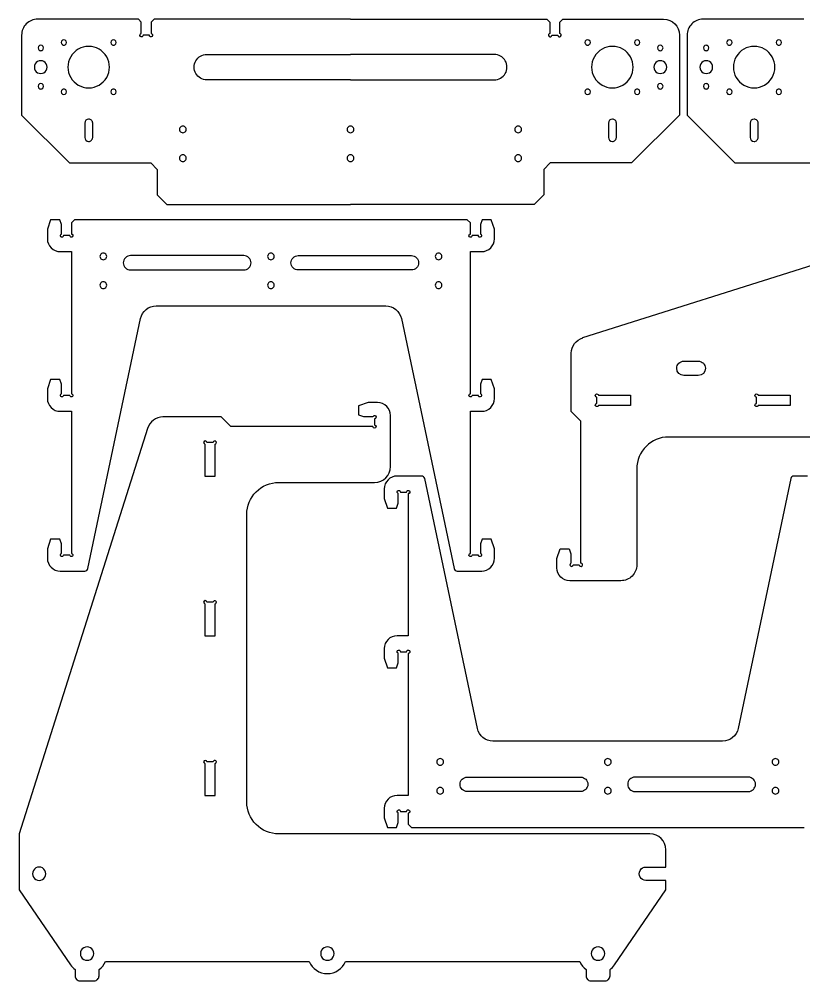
# Model space of a CAD drawing. Extents: x -5.8 to 30, y 4.1 to 27.8.
# Drawn here: x -5.8 to 13.54, y 4.08 to 27.78 of the extents above; entities that cross this region are included whole.
import ezdxf

# ---------------------------------------------------------------- set-up
doc = ezdxf.new("R2010")
doc.units = 0
doc.header["$MEASUREMENT"] = 0
doc.layers.add('CONTINUOUS', color=7, linetype='CONTINUOUS')

msp = doc.modelspace()

# ---------------------------------------------------------------- linework, layer by layer
at = {"layer": 'CONTINUOUS', "color": 1, "linetype": 'CONTINUOUS'}
for p, q in [((-2.795, 27.712), (-2.866, 27.784)), ((-2.476, 27.784), (-2.548, 27.712)), ((2.366, 27.784), (-2.476, 27.784)), ((2.366, 27.784), (7.209, 27.784)), ((7.209, 27.784), (7.28, 27.712)), ((7.527, 27.712), (7.598, 27.784)), ((-2.795, 27.429), (-2.795, 27.712)), ((-2.787, 27.705), (-2.787, 27.705)), ((-2.548, 27.712), (-2.548, 27.429)), ((7.28, 27.712), (7.28, 27.429)), ((7.527, 27.429), (7.527, 27.712)), ((-5.744, 27.39), (-5.744, 25.422)), ((-2.595, 27.39), (-2.748, 27.39)), ((7.327, 27.39), (7.48, 27.39)), ((7.52, 27.43), (7.52, 27.43)), ((10.476, 27.39), (10.476, 25.422)), ((10.664, 27.39), (10.664, 25.422)), ((-1.177, 26.918), (2.366, 26.918)), ((5.909, 26.918), (2.366, 26.918)), ((2.366, 26.288), (-1.177, 26.288)), ((2.366, 26.288), (5.909, 26.288)), ((-5.744, 25.422), (-4.563, 24.241)), ((10.476, 25.422), (9.295, 24.241)), ((10.664, 25.422), (11.845, 24.241)), ((-4.189, 25.225), (-4.189, 24.871)), ((-3.992, 24.871), (-3.992, 25.225)), ((8.724, 25.225), (8.724, 24.871)), ((12.219, 25.225), (12.219, 24.871)), ((12.416, 24.871), (12.416, 25.225)), ((-4.563, 24.241), (-2.555, 24.241)), ((-2.555, 24.241), (-2.398, 24.083)), ((7.287, 24.241), (7.13, 24.083)), ((9.295, 24.241), (7.287, 24.241)), ((11.845, 24.241), (13.853, 24.241)), ((-2.398, 24.083), (-2.398, 23.453)), ((7.13, 24.083), (7.13, 23.453)), ((-2.398, 23.453), (-2.161, 23.217)), ((7.13, 23.453), (6.894, 23.217)), ((-2.161, 23.217), (2.366, 23.217)), ((6.894, 23.217), (2.366, 23.217)), ((8.093, 19.937), (18.086, 23.096)), ((-5.029, 22.843), (-5.108, 22.607)), ((-4.804, 22.843), (-5.029, 22.843)), ((-4.764, 22.723), (-4.804, 22.843)), ((-4.439, 22.843), (-4.517, 22.764)), ((-4.517, 22.764), (-4.517, 22.489)), ((5.246, 22.843), (-4.439, 22.843)), ((5.325, 22.764), (5.246, 22.843)), ((5.325, 22.489), (5.325, 22.764)), ((5.611, 22.843), (5.571, 22.723)), ((5.837, 22.843), (5.611, 22.843)), ((5.916, 22.607), (5.837, 22.843)), ((-4.764, 22.486), (-4.764, 22.723)), ((5.571, 22.723), (5.571, 22.486)), ((5.916, 22.371), (5.916, 22.607)), ((-4.75, 22.489), (-4.75, 22.489)), ((-4.793, 22.056), (-4.517, 22.056)), ((-4.517, 22.056), (-4.517, 18.552)), ((5.325, 22.056), (5.601, 22.056)), ((5.325, 18.552), (5.325, 22.056)), ((1.073, 21.957), (3.868, 21.957)), ((-3.061, 21.603), (-0.265, 21.603)), ((-2.426, 20.717), (0.404, 20.717)), ((0.404, 20.717), (3.234, 20.717)), ((-4.111, 14.244), (-2.812, 20.404)), ((8.095, 19.93), (8.093, 19.937)), ((7.81, 18.116), (7.81, 19.552)), ((10.586, 19.356), (10.94, 19.356)), ((-5.029, 18.906), (-5.108, 18.67)), ((-4.804, 18.906), (-5.029, 18.906)), ((-4.764, 18.786), (-4.804, 18.906)), ((5.611, 18.906), (5.571, 18.786)), ((5.571, 18.786), (5.571, 18.549)), ((5.837, 18.906), (5.611, 18.906)), ((5.916, 18.67), (5.837, 18.906)), ((-4.75, 18.552), (-4.75, 18.552)), ((5.916, 18.434), (5.916, 18.67)), ((8.479, 18.517), (9.267, 18.517)), ((8.48, 18.51), (8.48, 18.51)), ((9.267, 18.517), (9.267, 18.266)), ((12.416, 18.517), (13.204, 18.517)), ((13.204, 18.517), (13.204, 18.266)), ((2.799, 18.334), (2.563, 18.256)), ((2.563, 18.256), (2.563, 18.03)), ((3.035, 18.334), (2.799, 18.334)), ((8.44, 18.313), (8.44, 18.47)), ((9.267, 18.266), (8.479, 18.266)), ((8.48, 18.273), (8.48, 18.273)), ((12.377, 18.313), (12.377, 18.47)), ((13.204, 18.266), (12.416, 18.266)), ((-4.793, 18.119), (-4.517, 18.119)), ((-4.517, 18.119), (-4.517, 17.48)), ((2.563, 18.03), (2.683, 17.99)), ((5.325, 17.48), (5.325, 18.119)), ((8.047, 17.88), (7.81, 18.116)), ((-0.823, 17.98), (-2.259, 17.98)), ((-0.587, 17.744), (-0.823, 17.98)), ((2.683, 17.99), (2.92, 17.99)), ((2.957, 17.937), (2.957, 17.783)), ((8.047, 14.376), (8.047, 17.88)), ((-2.644, 17.698), (-5.803, 7.704)), ((-2.637, 17.695), (-2.644, 17.698)), ((2.917, 17.744), (-0.587, 17.744)), ((-4.517, 17.48), (-4.517, 14.615)), ((-1.224, 17.311), (-1.224, 16.523)), ((-1.02, 17.35), (-1.177, 17.35)), ((-0.973, 16.523), (-0.973, 17.311)), ((5.325, 14.615), (5.325, 17.48)), ((9.425, 16.699), (9.425, 14.336)), ((-1.224, 16.523), (-0.973, 16.523)), ((0.594, 16.366), (2.957, 16.366)), ((4.118, 16.523), (3.788, 16.523)), ((13.224, 16.461), (11.925, 10.3)), ((3.198, 16.208), (3.198, 15.972)), ((3.198, 15.972), (3.277, 15.736)), ((3.542, 15.856), (3.542, 16.093)), ((3.788, 16.09), (3.788, 13.225)), ((3.277, 15.736), (3.502, 15.736)), ((3.502, 15.736), (3.542, 15.856)), ((-5.029, 14.969), (-5.108, 14.733)), ((-4.804, 14.969), (-5.029, 14.969)), ((-4.764, 14.849), (-4.804, 14.969)), ((5.611, 14.969), (5.571, 14.849)), ((5.837, 14.969), (5.611, 14.969)), ((5.916, 14.733), (5.837, 14.969)), ((-4.764, 14.612), (-4.764, 14.849)), ((5.571, 14.849), (5.571, 14.612)), ((5.916, 14.497), (5.916, 14.733)), ((7.456, 14.494), (7.535, 14.73)), ((7.535, 14.73), (7.76, 14.73)), ((7.76, 14.73), (7.801, 14.61)), ((7.456, 14.258), (7.456, 14.494)), ((7.801, 14.61), (7.801, 14.373)), ((7.854, 14.336), (8.007, 14.336)), ((-4.793, 14.182), (-4.517, 14.182)), ((4.995, 14.182), (5.325, 14.182)), ((-1.224, 13.374), (-1.224, 12.586)), ((-1.02, 13.413), (-1.177, 13.413)), ((-0.973, 12.586), (-0.973, 13.374)), ((3.788, 13.225), (3.788, 12.586)), ((-1.224, 12.586), (-0.973, 12.586)), ((3.198, 12.271), (3.198, 12.035)), ((3.542, 11.919), (3.542, 12.156)), ((3.788, 12.153), (3.788, 8.649)), ((3.198, 12.035), (3.277, 11.799)), ((3.502, 11.799), (3.542, 11.919)), ((3.277, 11.799), (3.502, 11.799)), ((8.71, 9.988), (5.879, 9.988)), ((11.54, 9.988), (8.71, 9.988)), ((-1.224, 9.437), (-1.224, 8.649)), ((-1.02, 9.476), (-1.177, 9.476)), ((-0.973, 8.649), (-0.973, 9.437)), ((12.174, 9.102), (9.379, 9.102)), ((-1.224, 8.649), (-0.973, 8.649)), ((3.788, 8.649), (3.513, 8.649)), ((8.04, 8.748), (5.245, 8.748)), ((3.198, 8.334), (3.198, 8.098)), ((3.198, 8.098), (3.277, 7.862)), ((3.542, 7.982), (3.542, 8.219)), ((3.788, 8.216), (3.788, 7.941)), ((3.277, 7.862), (3.502, 7.862)), ((3.502, 7.862), (3.542, 7.982)), ((3.788, 7.941), (3.867, 7.862)), ((3.867, 7.862), (13.552, 7.862)), ((-5.803, 7.704), (-5.803, 6.327)), ((9.748, 7.704), (0.594, 7.704)), ((9.65, 6.886), (10.142, 6.886)), ((10.142, 6.327), (10.142, 6.555)), ((8.875, 4.474), (10.142, 6.327)), ((-3.835, 4.201), (-3.835, 4.358)), ((8.764, 4.201), (8.764, 4.358)), ((-4.307, 4.082), (-3.953, 4.082))]:
    msp.add_line(p, q, dxfattribs=at)
at = {"layer": 'CONTINUOUS'}
msp.add_line((-4.764, 18.549), (-4.764, 18.786), dxfattribs=at)
at = {"layer": 'CONTINUOUS', "color": 1, "linetype": 'CONTINUOUS'}
for points in [[(-5.35, 27.784), (-5.455, 27.784), (-5.555, 27.743), (-5.629, 27.669)], [(-2.866, 27.784), (-2.866, 27.784), (-5.35, 27.784), (-5.35, 27.784)], [(7.598, 27.784), (7.598, 27.784), (10.083, 27.784), (10.083, 27.784)], [(10.083, 27.784), (10.3, 27.784), (10.476, 27.608), (10.476, 27.39)], [(11.058, 27.784), (10.953, 27.784), (10.853, 27.743), (10.779, 27.669)], [(13.542, 27.784), (13.542, 27.784), (11.058, 27.784), (11.058, 27.784)], [(-5.629, 27.669), (-5.703, 27.595), (-5.744, 27.495), (-5.744, 27.39)], [(10.779, 27.669), (10.706, 27.595), (10.664, 27.495), (10.664, 27.39)], [(-4.701, 27.28), (-4.725, 27.28), (-4.747, 27.267), (-4.759, 27.247)], [(-4.643, 27.247), (-4.655, 27.267), (-4.677, 27.28), (-4.701, 27.28)], [(-3.48, 27.28), (-3.504, 27.28), (-3.526, 27.267), (-3.538, 27.247)], [(-3.422, 27.247), (-3.434, 27.267), (-3.456, 27.28), (-3.48, 27.28)], [(-2.815, 27.362), (-2.827, 27.374), (-2.83, 27.391), (-2.824, 27.405)], [(-2.824, 27.405), (-2.819, 27.418), (-2.808, 27.427), (-2.795, 27.429)], [(-2.772, 27.354), (-2.787, 27.348), (-2.804, 27.351), (-2.815, 27.362)], [(-2.748, 27.39), (-2.748, 27.374), (-2.758, 27.36), (-2.772, 27.354)], [(-2.57, 27.354), (-2.585, 27.36), (-2.595, 27.374), (-2.595, 27.39)], [(-2.527, 27.362), (-2.539, 27.351), (-2.556, 27.348), (-2.57, 27.354)], [(-2.548, 27.429), (-2.535, 27.427), (-2.524, 27.418), (-2.519, 27.405)], [(-2.519, 27.405), (-2.513, 27.391), (-2.516, 27.374), (-2.527, 27.362)], [(7.251, 27.405), (7.245, 27.391), (7.248, 27.374), (7.26, 27.362)], [(7.28, 27.429), (7.267, 27.427), (7.256, 27.418), (7.251, 27.405)], [(7.26, 27.362), (7.271, 27.351), (7.288, 27.348), (7.302, 27.354)], [(7.302, 27.354), (7.317, 27.36), (7.327, 27.374), (7.327, 27.39)], [(7.48, 27.39), (7.48, 27.374), (7.49, 27.36), (7.505, 27.354)], [(7.505, 27.354), (7.519, 27.348), (7.536, 27.351), (7.547, 27.362)], [(7.556, 27.405), (7.551, 27.418), (7.54, 27.427), (7.527, 27.429)], [(7.547, 27.362), (7.559, 27.374), (7.562, 27.391), (7.556, 27.405)], [(8.213, 27.28), (8.189, 27.28), (8.167, 27.267), (8.155, 27.247)], [(8.271, 27.247), (8.259, 27.267), (8.236, 27.28), (8.213, 27.28)], [(9.433, 27.28), (9.409, 27.28), (9.387, 27.267), (9.375, 27.247)], [(9.491, 27.247), (9.479, 27.267), (9.457, 27.28), (9.433, 27.28)], [(11.707, 27.28), (11.683, 27.28), (11.661, 27.267), (11.649, 27.247)], [(11.765, 27.247), (11.753, 27.267), (11.731, 27.28), (11.707, 27.28)], [(12.928, 27.28), (12.904, 27.28), (12.882, 27.267), (12.87, 27.247)], [(12.986, 27.247), (12.974, 27.267), (12.952, 27.28), (12.928, 27.28)], [(-5.33, 27.109), (-5.342, 27.088), (-5.342, 27.063), (-5.33, 27.042)], [(-5.272, 27.142), (-5.296, 27.142), (-5.318, 27.13), (-5.33, 27.109)], [(-5.33, 27.042), (-5.318, 27.021), (-5.296, 27.008), (-5.272, 27.008)], [(-5.214, 27.109), (-5.226, 27.13), (-5.248, 27.142), (-5.272, 27.142)], [(-5.272, 27.008), (-5.248, 27.008), (-5.226, 27.021), (-5.214, 27.042)], [(-5.214, 27.042), (-5.202, 27.063), (-5.202, 27.088), (-5.214, 27.109)], [(-4.759, 27.247), (-4.771, 27.226), (-4.771, 27.2), (-4.759, 27.18)], [(-4.759, 27.18), (-4.747, 27.159), (-4.725, 27.146), (-4.701, 27.146)], [(-4.701, 27.146), (-4.677, 27.146), (-4.655, 27.159), (-4.643, 27.18)], [(-4.643, 27.18), (-4.631, 27.2), (-4.631, 27.226), (-4.643, 27.247)], [(-4.091, 27.115), (-4.273, 27.115), (-4.442, 27.017), (-4.534, 26.859)], [(-3.647, 26.859), (-3.739, 27.017), (-3.908, 27.115), (-4.091, 27.115)], [(-3.538, 27.247), (-3.55, 27.226), (-3.55, 27.2), (-3.538, 27.18)], [(-3.538, 27.18), (-3.526, 27.159), (-3.504, 27.146), (-3.48, 27.146)], [(-3.48, 27.146), (-3.456, 27.146), (-3.434, 27.159), (-3.422, 27.18)], [(-3.422, 27.18), (-3.41, 27.2), (-3.41, 27.226), (-3.422, 27.247)], [(8.155, 27.247), (8.143, 27.226), (8.143, 27.2), (8.155, 27.18)], [(8.155, 27.18), (8.167, 27.159), (8.189, 27.146), (8.213, 27.146)], [(8.213, 27.146), (8.236, 27.146), (8.259, 27.159), (8.271, 27.18)], [(8.271, 27.18), (8.282, 27.2), (8.282, 27.226), (8.271, 27.247)], [(8.823, 27.115), (8.64, 27.115), (8.471, 27.017), (8.38, 26.859)], [(9.266, 26.859), (9.175, 27.017), (9.006, 27.115), (8.823, 27.115)], [(9.375, 27.247), (9.363, 27.226), (9.363, 27.2), (9.375, 27.18)], [(9.375, 27.18), (9.387, 27.159), (9.409, 27.146), (9.433, 27.146)], [(9.433, 27.146), (9.457, 27.146), (9.479, 27.159), (9.491, 27.18)], [(9.491, 27.18), (9.503, 27.2), (9.503, 27.226), (9.491, 27.247)], [(9.946, 27.109), (9.934, 27.088), (9.934, 27.063), (9.946, 27.042)], [(10.004, 27.142), (9.98, 27.142), (9.958, 27.13), (9.946, 27.109)], [(9.946, 27.042), (9.958, 27.021), (9.98, 27.008), (10.004, 27.008)], [(10.062, 27.109), (10.05, 27.13), (10.028, 27.142), (10.004, 27.142)], [(10.004, 27.008), (10.028, 27.008), (10.05, 27.021), (10.062, 27.042)], [(10.062, 27.042), (10.074, 27.063), (10.074, 27.088), (10.062, 27.109)], [(11.078, 27.109), (11.066, 27.088), (11.066, 27.063), (11.078, 27.042)], [(11.136, 27.142), (11.113, 27.142), (11.09, 27.13), (11.078, 27.109)], [(11.078, 27.042), (11.09, 27.021), (11.113, 27.008), (11.136, 27.008)], [(11.195, 27.109), (11.183, 27.13), (11.16, 27.142), (11.136, 27.142)], [(11.136, 27.008), (11.16, 27.008), (11.183, 27.021), (11.195, 27.042)], [(11.195, 27.042), (11.207, 27.063), (11.207, 27.088), (11.195, 27.109)], [(11.649, 27.247), (11.637, 27.226), (11.637, 27.2), (11.649, 27.18)], [(11.649, 27.18), (11.661, 27.159), (11.683, 27.146), (11.707, 27.146)], [(11.707, 27.146), (11.731, 27.146), (11.753, 27.159), (11.765, 27.18)], [(11.765, 27.18), (11.777, 27.2), (11.777, 27.226), (11.765, 27.247)], [(12.318, 27.115), (12.135, 27.115), (11.966, 27.017), (11.874, 26.859)], [(12.761, 26.859), (12.669, 27.017), (12.5, 27.115), (12.318, 27.115)], [(12.87, 27.247), (12.858, 27.226), (12.858, 27.2), (12.87, 27.18)], [(12.87, 27.18), (12.882, 27.159), (12.904, 27.146), (12.928, 27.146)], [(12.928, 27.146), (12.952, 27.146), (12.974, 27.159), (12.986, 27.18)], [(12.986, 27.18), (12.998, 27.2), (12.998, 27.226), (12.986, 27.247)], [(-4.534, 26.859), (-4.625, 26.7), (-4.625, 26.505), (-4.534, 26.347)], [(-3.647, 26.347), (-3.556, 26.505), (-3.556, 26.7), (-3.647, 26.859)], [(-1.45, 26.76), (-1.394, 26.858), (-1.29, 26.918), (-1.177, 26.918)], [(6.182, 26.76), (6.126, 26.858), (6.022, 26.918), (5.909, 26.918)], [(8.38, 26.859), (8.288, 26.7), (8.288, 26.505), (8.38, 26.347)], [(9.266, 26.347), (9.357, 26.505), (9.357, 26.7), (9.266, 26.859)], [(11.874, 26.859), (11.783, 26.7), (11.783, 26.505), (11.874, 26.347)], [(12.761, 26.347), (12.852, 26.505), (12.852, 26.7), (12.761, 26.859)], [(-5.408, 26.682), (-5.437, 26.633), (-5.437, 26.573), (-5.408, 26.524)], [(-5.272, 26.76), (-5.328, 26.76), (-5.38, 26.73), (-5.408, 26.682)], [(-5.135, 26.682), (-5.163, 26.73), (-5.215, 26.76), (-5.272, 26.76)], [(-5.135, 26.524), (-5.107, 26.573), (-5.107, 26.633), (-5.135, 26.682)], [(-1.45, 26.445), (-1.506, 26.543), (-1.506, 26.663), (-1.45, 26.76)], [(6.182, 26.445), (6.238, 26.543), (6.238, 26.663), (6.182, 26.76)], [(9.867, 26.682), (9.839, 26.633), (9.839, 26.573), (9.867, 26.524)], [(10.004, 26.76), (9.948, 26.76), (9.895, 26.73), (9.867, 26.682)], [(10.141, 26.682), (10.112, 26.73), (10.06, 26.76), (10.004, 26.76)], [(10.141, 26.524), (10.169, 26.573), (10.169, 26.633), (10.141, 26.682)], [(11, 26.682), (10.972, 26.633), (10.972, 26.573), (11, 26.524)], [(11.136, 26.76), (11.08, 26.76), (11.028, 26.73), (11, 26.682)], [(11.273, 26.682), (11.245, 26.73), (11.193, 26.76), (11.136, 26.76)], [(11.273, 26.524), (11.301, 26.573), (11.301, 26.633), (11.273, 26.682)], [(-5.408, 26.524), (-5.38, 26.475), (-5.328, 26.445), (-5.272, 26.445)], [(-5.272, 26.445), (-5.215, 26.445), (-5.163, 26.475), (-5.135, 26.524)], [(-4.534, 26.347), (-4.442, 26.189), (-4.273, 26.091), (-4.091, 26.091)], [(-4.091, 26.091), (-3.908, 26.091), (-3.739, 26.189), (-3.647, 26.347)], [(-1.177, 26.288), (-1.29, 26.288), (-1.394, 26.348), (-1.45, 26.445)], [(5.909, 26.288), (6.022, 26.288), (6.126, 26.348), (6.182, 26.445)], [(8.38, 26.347), (8.471, 26.189), (8.64, 26.091), (8.823, 26.091)], [(8.823, 26.091), (9.006, 26.091), (9.175, 26.189), (9.266, 26.347)], [(9.867, 26.524), (9.895, 26.475), (9.948, 26.445), (10.004, 26.445)], [(10.004, 26.445), (10.06, 26.445), (10.112, 26.475), (10.141, 26.524)], [(11, 26.524), (11.028, 26.475), (11.08, 26.445), (11.136, 26.445)], [(11.136, 26.445), (11.193, 26.445), (11.245, 26.475), (11.273, 26.524)], [(11.874, 26.347), (11.966, 26.189), (12.135, 26.091), (12.318, 26.091)], [(12.318, 26.091), (12.5, 26.091), (12.669, 26.189), (12.761, 26.347)], [(-5.33, 26.164), (-5.342, 26.143), (-5.342, 26.118), (-5.33, 26.097)], [(-5.272, 26.197), (-5.296, 26.197), (-5.318, 26.185), (-5.33, 26.164)], [(-5.33, 26.097), (-5.318, 26.076), (-5.296, 26.063), (-5.272, 26.064)], [(-5.214, 26.164), (-5.226, 26.185), (-5.248, 26.197), (-5.272, 26.197)], [(-5.272, 26.064), (-5.248, 26.063), (-5.226, 26.076), (-5.214, 26.097)], [(-5.214, 26.097), (-5.202, 26.118), (-5.202, 26.143), (-5.214, 26.164)], [(9.946, 26.164), (9.934, 26.143), (9.934, 26.118), (9.946, 26.097)], [(10.004, 26.197), (9.98, 26.197), (9.958, 26.185), (9.946, 26.164)], [(9.946, 26.097), (9.958, 26.076), (9.98, 26.063), (10.004, 26.064)], [(10.062, 26.164), (10.05, 26.185), (10.028, 26.197), (10.004, 26.197)], [(10.004, 26.064), (10.028, 26.063), (10.05, 26.076), (10.062, 26.097)], [(10.062, 26.097), (10.074, 26.118), (10.074, 26.143), (10.062, 26.164)], [(11.078, 26.164), (11.066, 26.143), (11.066, 26.118), (11.078, 26.097)], [(11.136, 26.197), (11.113, 26.197), (11.09, 26.185), (11.078, 26.164)], [(11.078, 26.097), (11.09, 26.076), (11.113, 26.063), (11.136, 26.064)], [(11.195, 26.164), (11.183, 26.185), (11.16, 26.197), (11.136, 26.197)], [(11.136, 26.064), (11.16, 26.063), (11.183, 26.076), (11.195, 26.097)], [(11.195, 26.097), (11.207, 26.118), (11.207, 26.143), (11.195, 26.164)], [(-4.759, 26.026), (-4.771, 26.005), (-4.771, 25.98), (-4.759, 25.959)], [(-4.701, 26.06), (-4.725, 26.06), (-4.747, 26.047), (-4.759, 26.026)], [(-4.759, 25.959), (-4.747, 25.938), (-4.725, 25.926), (-4.701, 25.926)], [(-4.643, 26.026), (-4.655, 26.047), (-4.677, 26.06), (-4.701, 26.06)], [(-4.701, 25.926), (-4.677, 25.926), (-4.655, 25.938), (-4.643, 25.959)], [(-4.643, 25.959), (-4.631, 25.98), (-4.631, 26.005), (-4.643, 26.026)], [(-3.538, 26.026), (-3.55, 26.005), (-3.55, 25.98), (-3.538, 25.959)], [(-3.48, 26.06), (-3.504, 26.06), (-3.526, 26.047), (-3.538, 26.026)], [(-3.538, 25.959), (-3.526, 25.938), (-3.504, 25.926), (-3.48, 25.926)], [(-3.422, 26.026), (-3.434, 26.047), (-3.456, 26.06), (-3.48, 26.06)], [(-3.48, 25.926), (-3.456, 25.926), (-3.434, 25.938), (-3.422, 25.959)], [(-3.422, 25.959), (-3.41, 25.98), (-3.41, 26.005), (-3.422, 26.026)], [(8.155, 26.026), (8.143, 26.005), (8.143, 25.98), (8.155, 25.959)], [(8.213, 26.06), (8.189, 26.06), (8.167, 26.047), (8.155, 26.026)], [(8.155, 25.959), (8.167, 25.938), (8.189, 25.926), (8.213, 25.926)], [(8.271, 26.026), (8.259, 26.047), (8.236, 26.06), (8.213, 26.06)], [(8.213, 25.926), (8.236, 25.926), (8.259, 25.938), (8.271, 25.959)], [(8.271, 25.959), (8.282, 25.98), (8.282, 26.005), (8.271, 26.026)], [(9.375, 26.026), (9.363, 26.005), (9.363, 25.98), (9.375, 25.959)], [(9.433, 26.06), (9.409, 26.06), (9.387, 26.047), (9.375, 26.026)], [(9.375, 25.959), (9.387, 25.938), (9.409, 25.926), (9.433, 25.926)], [(9.491, 26.026), (9.479, 26.047), (9.457, 26.06), (9.433, 26.06)], [(9.433, 25.926), (9.457, 25.926), (9.479, 25.938), (9.491, 25.959)], [(9.491, 25.959), (9.503, 25.98), (9.503, 26.005), (9.491, 26.026)], [(11.649, 26.026), (11.637, 26.005), (11.637, 25.98), (11.649, 25.959)], [(11.707, 26.06), (11.683, 26.06), (11.661, 26.047), (11.649, 26.026)], [(11.649, 25.959), (11.661, 25.938), (11.683, 25.926), (11.707, 25.926)], [(11.765, 26.026), (11.753, 26.047), (11.731, 26.06), (11.707, 26.06)], [(11.707, 25.926), (11.731, 25.926), (11.753, 25.938), (11.765, 25.959)], [(11.765, 25.959), (11.777, 25.98), (11.777, 26.005), (11.765, 26.026)], [(12.87, 26.026), (12.858, 26.005), (12.858, 25.98), (12.87, 25.959)], [(12.928, 26.06), (12.904, 26.06), (12.882, 26.047), (12.87, 26.026)], [(12.87, 25.959), (12.882, 25.938), (12.904, 25.926), (12.928, 25.926)], [(12.986, 26.026), (12.974, 26.047), (12.952, 26.06), (12.928, 26.06)], [(12.928, 25.926), (12.952, 25.926), (12.974, 25.938), (12.986, 25.959)], [(12.986, 25.959), (12.998, 25.98), (12.998, 26.005), (12.986, 26.026)], [(-4.091, 25.323), (-4.145, 25.323), (-4.189, 25.279), (-4.189, 25.225)], [(-4.021, 25.295), (-4.039, 25.313), (-4.064, 25.323), (-4.091, 25.323)], [(-3.992, 25.225), (-3.992, 25.251), (-4.003, 25.276), (-4.021, 25.295)], [(-1.768, 25.15), (-1.797, 25.15), (-1.825, 25.134), (-1.839, 25.109)], [(-1.696, 25.109), (-1.711, 25.134), (-1.738, 25.15), (-1.768, 25.15)], [(2.366, 25.15), (2.337, 25.15), (2.309, 25.134), (2.294, 25.109)], [(2.438, 25.109), (2.423, 25.134), (2.396, 25.15), (2.366, 25.15)], [(6.5, 25.15), (6.47, 25.15), (6.443, 25.134), (6.428, 25.109)], [(6.572, 25.109), (6.557, 25.134), (6.529, 25.15), (6.5, 25.15)], [(8.823, 25.323), (8.768, 25.323), (8.724, 25.279), (8.724, 25.225)], [(8.892, 25.295), (8.874, 25.313), (8.849, 25.323), (8.823, 25.323)], [(8.921, 25.225), (8.921, 25.251), (8.911, 25.276), (8.892, 25.295)], [(8.921, 24.871), (8.921, 24.871), (8.921, 25.225), (8.921, 25.225)], [(12.318, 25.323), (12.263, 25.323), (12.219, 25.279), (12.219, 25.225)], [(12.387, 25.295), (12.369, 25.313), (12.344, 25.323), (12.318, 25.323)], [(12.416, 25.225), (12.416, 25.251), (12.406, 25.276), (12.387, 25.295)], [(-1.839, 25.109), (-1.854, 25.083), (-1.854, 25.052), (-1.839, 25.026)], [(-1.839, 25.026), (-1.825, 25.001), (-1.797, 24.985), (-1.768, 24.985)], [(-1.768, 24.985), (-1.738, 24.985), (-1.711, 25.001), (-1.696, 25.026)], [(-1.696, 25.026), (-1.681, 25.052), (-1.681, 25.083), (-1.696, 25.109)], [(2.294, 25.109), (2.28, 25.083), (2.28, 25.052), (2.294, 25.026)], [(2.294, 25.026), (2.309, 25.001), (2.337, 24.985), (2.366, 24.985)], [(2.366, 24.985), (2.396, 24.985), (2.423, 25.001), (2.438, 25.026)], [(2.438, 25.026), (2.452, 25.052), (2.452, 25.083), (2.438, 25.109)], [(6.428, 25.109), (6.414, 25.083), (6.414, 25.052), (6.428, 25.026)], [(6.428, 25.026), (6.443, 25.001), (6.47, 24.985), (6.5, 24.985)], [(6.5, 24.985), (6.529, 24.985), (6.557, 25.001), (6.572, 25.026)], [(6.572, 25.026), (6.586, 25.052), (6.586, 25.083), (6.572, 25.109)], [(-4.189, 24.871), (-4.189, 24.816), (-4.145, 24.772), (-4.091, 24.772)], [(-4.091, 24.772), (-4.064, 24.772), (-4.039, 24.783), (-4.021, 24.801)], [(-4.021, 24.801), (-4.003, 24.819), (-3.992, 24.845), (-3.992, 24.871)], [(8.724, 24.871), (8.724, 24.816), (8.768, 24.772), (8.823, 24.772)], [(8.823, 24.772), (8.849, 24.772), (8.874, 24.783), (8.892, 24.801)], [(8.892, 24.801), (8.911, 24.819), (8.921, 24.845), (8.921, 24.871)], [(12.219, 24.871), (12.219, 24.816), (12.263, 24.772), (12.318, 24.772)], [(12.318, 24.772), (12.344, 24.772), (12.369, 24.783), (12.387, 24.801)], [(12.387, 24.801), (12.406, 24.819), (12.416, 24.845), (12.416, 24.871)], [(-1.768, 24.441), (-1.797, 24.441), (-1.825, 24.426), (-1.839, 24.4)], [(-1.696, 24.4), (-1.711, 24.426), (-1.738, 24.441), (-1.768, 24.441)], [(2.366, 24.441), (2.337, 24.441), (2.309, 24.426), (2.294, 24.4)], [(2.438, 24.4), (2.423, 24.426), (2.396, 24.441), (2.366, 24.441)], [(6.5, 24.441), (6.47, 24.441), (6.443, 24.426), (6.428, 24.4)], [(6.572, 24.4), (6.557, 24.426), (6.529, 24.441), (6.5, 24.441)], [(-1.839, 24.4), (-1.854, 24.375), (-1.854, 24.343), (-1.839, 24.317)], [(-1.839, 24.317), (-1.825, 24.292), (-1.797, 24.276), (-1.768, 24.276)], [(-1.768, 24.276), (-1.738, 24.276), (-1.711, 24.292), (-1.696, 24.317)], [(-1.696, 24.317), (-1.681, 24.343), (-1.681, 24.375), (-1.696, 24.4)], [(2.294, 24.4), (2.28, 24.375), (2.28, 24.343), (2.294, 24.317)], [(2.294, 24.317), (2.309, 24.292), (2.337, 24.276), (2.366, 24.276)], [(2.366, 24.276), (2.396, 24.276), (2.423, 24.292), (2.438, 24.317)], [(2.438, 24.317), (2.452, 24.343), (2.452, 24.375), (2.438, 24.4)], [(6.428, 24.4), (6.414, 24.375), (6.414, 24.343), (6.428, 24.317)], [(6.428, 24.317), (6.443, 24.292), (6.47, 24.276), (6.5, 24.276)], [(6.5, 24.276), (6.529, 24.276), (6.557, 24.292), (6.572, 24.317)], [(6.572, 24.317), (6.586, 24.343), (6.586, 24.375), (6.572, 24.4)], [(-5.108, 22.607), (-5.108, 22.607), (-5.108, 22.371), (-5.108, 22.371)], [(-5.108, 22.371), (-5.108, 22.287), (-5.075, 22.207), (-5.016, 22.148)], [(-4.778, 22.421), (-4.789, 22.433), (-4.792, 22.45), (-4.786, 22.464)], [(-4.786, 22.464), (-4.782, 22.475), (-4.774, 22.482), (-4.764, 22.486)], [(-4.735, 22.413), (-4.749, 22.407), (-4.766, 22.41), (-4.778, 22.421)], [(-4.71, 22.449), (-4.71, 22.433), (-4.72, 22.419), (-4.735, 22.413)], [(-4.557, 22.449), (-4.557, 22.449), (-4.71, 22.449), (-4.71, 22.449)], [(-4.533, 22.413), (-4.547, 22.419), (-4.557, 22.433), (-4.557, 22.449)], [(-4.49, 22.421), (-4.501, 22.41), (-4.518, 22.407), (-4.533, 22.413)], [(-4.517, 22.489), (-4.502, 22.489), (-4.487, 22.479), (-4.481, 22.464)], [(-4.481, 22.464), (-4.475, 22.45), (-4.478, 22.433), (-4.49, 22.421)], [(5.297, 22.421), (5.286, 22.433), (5.283, 22.45), (5.289, 22.464)], [(5.289, 22.464), (5.295, 22.479), (5.309, 22.489), (5.325, 22.489)], [(5.34, 22.413), (5.325, 22.407), (5.309, 22.41), (5.297, 22.421)], [(5.364, 22.449), (5.364, 22.433), (5.355, 22.419), (5.34, 22.413)], [(5.518, 22.449), (5.518, 22.449), (5.364, 22.449), (5.364, 22.449)], [(5.542, 22.413), (5.528, 22.419), (5.518, 22.433), (5.518, 22.449)], [(5.585, 22.421), (5.574, 22.41), (5.557, 22.407), (5.542, 22.413)], [(5.571, 22.486), (5.581, 22.482), (5.589, 22.475), (5.594, 22.464)], [(5.594, 22.464), (5.6, 22.45), (5.596, 22.433), (5.585, 22.421)], [(5.823, 22.148), (5.882, 22.207), (5.916, 22.287), (5.916, 22.371)], [(-5.016, 22.148), (-4.957, 22.089), (-4.877, 22.056), (-4.793, 22.056)], [(5.601, 22.056), (5.684, 22.056), (5.764, 22.089), (5.823, 22.148)], [(-3.771, 22.009), (-3.797, 21.994), (-3.813, 21.967), (-3.813, 21.937)], [(-3.813, 21.937), (-3.813, 21.908), (-3.797, 21.881), (-3.771, 21.866)], [(-3.689, 22.009), (-3.714, 22.024), (-3.746, 22.024), (-3.771, 22.009)], [(-3.771, 21.866), (-3.746, 21.851), (-3.714, 21.851), (-3.689, 21.866)], [(-3.647, 21.937), (-3.647, 21.967), (-3.663, 21.994), (-3.689, 22.009)], [(-3.689, 21.866), (-3.663, 21.881), (-3.647, 21.908), (-3.647, 21.937)], [(-3.186, 21.905), (-3.219, 21.872), (-3.238, 21.827), (-3.238, 21.78)], [(-3.061, 21.957), (-3.108, 21.957), (-3.153, 21.938), (-3.186, 21.905)], [(-0.265, 21.957), (-0.265, 21.957), (-3.061, 21.957), (-3.061, 21.957)], [(-0.14, 21.905), (-0.173, 21.938), (-0.218, 21.957), (-0.265, 21.957)], [(-0.088, 21.78), (-0.088, 21.827), (-0.107, 21.872), (-0.14, 21.905)], [(0.362, 22.009), (0.337, 21.994), (0.321, 21.967), (0.321, 21.937)], [(0.321, 21.937), (0.321, 21.908), (0.337, 21.88), (0.362, 21.866)], [(0.445, 22.009), (0.42, 22.024), (0.388, 22.024), (0.362, 22.009)], [(0.362, 21.866), (0.388, 21.851), (0.42, 21.851), (0.445, 21.866)], [(0.486, 21.937), (0.487, 21.967), (0.471, 21.994), (0.445, 22.009)], [(0.445, 21.866), (0.471, 21.88), (0.487, 21.908), (0.486, 21.937)], [(0.896, 21.78), (0.896, 21.827), (0.915, 21.872), (0.948, 21.905)], [(0.948, 21.905), (0.981, 21.938), (1.026, 21.957), (1.073, 21.957)], [(3.868, 21.957), (3.915, 21.957), (3.96, 21.938), (3.994, 21.905)], [(3.994, 21.905), (4.027, 21.872), (4.046, 21.827), (4.046, 21.78)], [(4.496, 22.009), (4.471, 21.994), (4.455, 21.967), (4.455, 21.937)], [(4.455, 21.937), (4.455, 21.908), (4.471, 21.881), (4.496, 21.866)], [(4.579, 22.009), (4.553, 22.024), (4.522, 22.024), (4.496, 22.009)], [(4.496, 21.866), (4.522, 21.851), (4.553, 21.851), (4.579, 21.866)], [(4.62, 21.937), (4.62, 21.967), (4.605, 21.994), (4.579, 22.009)], [(4.579, 21.866), (4.605, 21.881), (4.62, 21.908), (4.62, 21.937)], [(-3.238, 21.78), (-3.238, 21.733), (-3.219, 21.688), (-3.186, 21.655)], [(-3.186, 21.655), (-3.153, 21.621), (-3.108, 21.603), (-3.061, 21.603)], [(-0.265, 21.603), (-0.218, 21.603), (-0.173, 21.621), (-0.14, 21.655)], [(-0.14, 21.655), (-0.107, 21.688), (-0.088, 21.733), (-0.088, 21.78)], [(0.948, 21.655), (0.915, 21.688), (0.896, 21.733), (0.896, 21.78)], [(1.073, 21.603), (1.026, 21.603), (0.981, 21.621), (0.948, 21.655)], [(3.868, 21.603), (3.868, 21.603), (1.073, 21.603), (1.073, 21.603)], [(3.994, 21.655), (3.96, 21.621), (3.915, 21.603), (3.868, 21.603)], [(4.046, 21.78), (4.046, 21.733), (4.027, 21.688), (3.994, 21.655)], [(-3.771, 21.3), (-3.797, 21.286), (-3.813, 21.258), (-3.813, 21.229)], [(-3.813, 21.229), (-3.813, 21.199), (-3.797, 21.172), (-3.771, 21.157)], [(-3.689, 21.3), (-3.714, 21.315), (-3.746, 21.315), (-3.771, 21.3)], [(-3.771, 21.157), (-3.746, 21.142), (-3.714, 21.142), (-3.689, 21.157)], [(-3.647, 21.229), (-3.647, 21.258), (-3.663, 21.286), (-3.689, 21.3)], [(-3.689, 21.157), (-3.663, 21.172), (-3.647, 21.199), (-3.647, 21.229)], [(0.362, 21.301), (0.337, 21.286), (0.321, 21.258), (0.321, 21.229)], [(0.321, 21.229), (0.321, 21.199), (0.337, 21.172), (0.362, 21.157)], [(0.445, 21.301), (0.42, 21.315), (0.388, 21.315), (0.362, 21.301)], [(0.362, 21.157), (0.388, 21.142), (0.42, 21.142), (0.445, 21.157)], [(0.486, 21.229), (0.487, 21.258), (0.471, 21.286), (0.445, 21.301)], [(0.445, 21.157), (0.471, 21.172), (0.487, 21.199), (0.486, 21.229)], [(4.496, 21.3), (4.471, 21.286), (4.455, 21.258), (4.455, 21.229)], [(4.455, 21.229), (4.455, 21.199), (4.471, 21.172), (4.496, 21.157)], [(4.579, 21.3), (4.553, 21.315), (4.522, 21.315), (4.496, 21.3)], [(4.496, 21.157), (4.522, 21.142), (4.553, 21.142), (4.579, 21.157)], [(4.62, 21.229), (4.62, 21.258), (4.605, 21.286), (4.579, 21.3)], [(4.579, 21.157), (4.605, 21.172), (4.62, 21.199), (4.62, 21.229)], [(-2.812, 20.404), (-2.773, 20.587), (-2.613, 20.717), (-2.426, 20.717)], [(3.234, 20.717), (3.42, 20.717), (3.581, 20.587), (3.619, 20.404)], [(3.619, 20.404), (3.619, 20.404), (4.918, 14.244), (4.918, 14.244)], [(7.81, 19.552), (7.81, 19.727), (7.926, 19.882), (8.095, 19.93)], [(10.409, 19.179), (10.409, 19.226), (10.428, 19.271), (10.461, 19.304)], [(10.461, 19.304), (10.494, 19.337), (10.539, 19.356), (10.586, 19.356)], [(10.94, 19.356), (10.987, 19.356), (11.032, 19.337), (11.066, 19.304)], [(11.066, 19.304), (11.099, 19.271), (11.118, 19.226), (11.118, 19.179)], [(10.586, 19.002), (10.488, 19.002), (10.409, 19.081), (10.409, 19.179)], [(10.94, 19.002), (10.94, 19.002), (10.586, 19.002), (10.586, 19.002)], [(11.118, 19.179), (11.118, 19.081), (11.038, 19.002), (10.94, 19.002)], [(-5.108, 18.67), (-5.108, 18.67), (-5.108, 18.434), (-5.108, 18.434)], [(-4.778, 18.484), (-4.789, 18.496), (-4.792, 18.513), (-4.786, 18.527)], [(-4.786, 18.527), (-4.782, 18.538), (-4.774, 18.545), (-4.764, 18.549)], [(-4.71, 18.512), (-4.71, 18.496), (-4.72, 18.482), (-4.735, 18.476)], [(-4.557, 18.512), (-4.557, 18.512), (-4.71, 18.512), (-4.71, 18.512)], [(-4.533, 18.476), (-4.547, 18.482), (-4.557, 18.496), (-4.557, 18.512)], [(-4.517, 18.552), (-4.502, 18.552), (-4.487, 18.542), (-4.481, 18.527)], [(-4.481, 18.527), (-4.475, 18.513), (-4.478, 18.496), (-4.49, 18.484)], [(5.297, 18.484), (5.286, 18.496), (5.283, 18.513), (5.289, 18.527)], [(5.289, 18.527), (5.295, 18.542), (5.309, 18.552), (5.325, 18.552)], [(5.364, 18.512), (5.364, 18.496), (5.355, 18.482), (5.34, 18.476)], [(5.518, 18.512), (5.518, 18.512), (5.364, 18.512), (5.364, 18.512)], [(5.542, 18.476), (5.528, 18.482), (5.518, 18.496), (5.518, 18.512)], [(5.571, 18.549), (5.581, 18.545), (5.589, 18.538), (5.594, 18.527)], [(5.594, 18.527), (5.6, 18.513), (5.596, 18.496), (5.585, 18.484)], [(8.404, 18.495), (8.398, 18.509), (8.401, 18.526), (8.413, 18.537)], [(8.44, 18.47), (8.424, 18.47), (8.41, 18.48), (8.404, 18.495)], [(8.413, 18.537), (8.424, 18.549), (8.441, 18.552), (8.455, 18.546)], [(8.455, 18.546), (8.468, 18.541), (8.477, 18.53), (8.479, 18.517)], [(8.48, 18.51), (8.48, 18.51), (8.48, 18.51), (8.48, 18.51)], [(12.341, 18.495), (12.335, 18.509), (12.338, 18.526), (12.35, 18.537)], [(12.377, 18.47), (12.361, 18.47), (12.347, 18.48), (12.341, 18.495)], [(12.35, 18.537), (12.361, 18.549), (12.378, 18.552), (12.392, 18.546)], [(12.392, 18.546), (12.405, 18.541), (12.414, 18.53), (12.416, 18.517)], [(-5.108, 18.434), (-5.108, 18.35), (-5.075, 18.27), (-5.016, 18.211)], [(-4.735, 18.476), (-4.749, 18.47), (-4.766, 18.473), (-4.778, 18.484)], [(-4.49, 18.484), (-4.501, 18.473), (-4.518, 18.47), (-4.533, 18.476)], [(3.258, 18.242), (3.199, 18.301), (3.119, 18.334), (3.035, 18.334)], [(5.34, 18.476), (5.325, 18.47), (5.309, 18.473), (5.297, 18.484)], [(5.585, 18.484), (5.574, 18.473), (5.557, 18.47), (5.542, 18.476)], [(5.823, 18.211), (5.882, 18.27), (5.916, 18.35), (5.916, 18.434)], [(8.413, 18.246), (8.401, 18.257), (8.398, 18.274), (8.404, 18.288)], [(8.404, 18.288), (8.41, 18.303), (8.424, 18.313), (8.44, 18.313)], [(8.479, 18.266), (8.477, 18.253), (8.468, 18.242), (8.455, 18.237)], [(8.48, 18.273), (8.48, 18.273), (8.48, 18.273), (8.48, 18.273)], [(12.35, 18.246), (12.338, 18.257), (12.335, 18.274), (12.341, 18.288)], [(12.341, 18.288), (12.347, 18.303), (12.361, 18.313), (12.377, 18.313)], [(12.416, 18.266), (12.414, 18.253), (12.405, 18.242), (12.392, 18.237)], [(-5.016, 18.211), (-4.957, 18.152), (-4.877, 18.119), (-4.793, 18.119)], [(2.942, 18.012), (2.956, 18.019), (2.973, 18.015), (2.984, 18.004)], [(3.35, 18.019), (3.35, 18.103), (3.317, 18.183), (3.258, 18.242)], [(3.35, 16.76), (3.35, 16.76), (3.35, 18.019), (3.35, 18.019)], [(5.325, 18.119), (5.325, 18.119), (5.601, 18.119), (5.601, 18.119)], [(5.601, 18.119), (5.684, 18.119), (5.764, 18.152), (5.823, 18.211)], [(8.455, 18.237), (8.441, 18.231), (8.424, 18.234), (8.413, 18.246)], [(12.392, 18.237), (12.378, 18.231), (12.361, 18.234), (12.35, 18.246)], [(-2.259, 17.98), (-2.434, 17.98), (-2.589, 17.864), (-2.637, 17.695)], [(2.92, 17.99), (2.924, 18), (2.931, 18.008), (2.942, 18.012)], [(2.993, 17.961), (2.987, 17.946), (2.973, 17.937), (2.957, 17.937)], [(2.957, 17.783), (2.978, 17.783), (2.996, 17.766), (2.996, 17.744)], [(2.984, 18.004), (2.996, 17.993), (2.999, 17.976), (2.993, 17.961)], [(2.957, 17.704), (2.935, 17.704), (2.917, 17.722), (2.917, 17.744)], [(2.996, 17.744), (2.996, 17.722), (2.978, 17.704), (2.957, 17.704)], [(-1.217, 17.389), (-1.238, 17.389), (-1.256, 17.372), (-1.256, 17.35)], [(-1.256, 17.35), (-1.256, 17.331), (-1.242, 17.315), (-1.224, 17.311)], [(-1.177, 17.35), (-1.177, 17.372), (-1.195, 17.389), (-1.217, 17.389)], [(-0.995, 17.386), (-1.01, 17.38), (-1.02, 17.366), (-1.02, 17.35)], [(-0.953, 17.378), (-0.964, 17.389), (-0.981, 17.393), (-0.995, 17.386)], [(-0.973, 17.311), (-0.96, 17.314), (-0.949, 17.323), (-0.944, 17.335)], [(-0.944, 17.335), (-0.938, 17.35), (-0.941, 17.367), (-0.953, 17.378)], [(10.212, 17.486), (9.777, 17.486), (9.425, 17.133), (9.425, 16.699)], [(17.299, 17.486), (17.299, 17.486), (10.212, 17.486), (10.212, 17.486)], [(2.957, 16.366), (3.174, 16.366), (3.35, 16.542), (3.35, 16.76)], [(0.038, 16.135), (0.185, 16.283), (0.386, 16.366), (0.594, 16.366)], [(3.29, 16.431), (3.231, 16.372), (3.198, 16.292), (3.198, 16.208)], [(3.513, 16.523), (3.429, 16.523), (3.349, 16.49), (3.29, 16.431)], [(3.788, 16.523), (3.788, 16.523), (3.513, 16.523), (3.513, 16.523)], [(4.195, 16.461), (4.188, 16.497), (4.155, 16.523), (4.118, 16.523)], [(5.494, 10.3), (5.494, 10.3), (4.195, 16.461), (4.195, 16.461)], [(13.301, 16.523), (13.264, 16.523), (13.232, 16.497), (13.224, 16.461)], [(13.631, 16.523), (13.631, 16.523), (13.301, 16.523), (13.301, 16.523)], [(-0.193, 15.578), (-0.193, 15.787), (-0.11, 15.988), (0.038, 16.135)], [(3.52, 16.115), (3.514, 16.129), (3.517, 16.146), (3.528, 16.157)], [(3.528, 16.157), (3.54, 16.169), (3.556, 16.172), (3.571, 16.166)], [(3.571, 16.166), (3.586, 16.16), (3.595, 16.146), (3.595, 16.13)], [(3.595, 16.13), (3.595, 16.13), (3.749, 16.13), (3.749, 16.13)], [(3.749, 16.13), (3.749, 16.146), (3.759, 16.16), (3.773, 16.166)], [(3.773, 16.166), (3.788, 16.172), (3.805, 16.169), (3.816, 16.157)], [(3.816, 16.157), (3.827, 16.146), (3.831, 16.129), (3.825, 16.115)], [(3.542, 16.093), (3.532, 16.097), (3.524, 16.104), (3.52, 16.115)], [(3.825, 16.115), (3.819, 16.1), (3.804, 16.09), (3.788, 16.09)], [(-0.193, 8.492), (-0.193, 8.492), (-0.193, 15.578), (-0.193, 15.578)], [(-5.108, 14.733), (-5.108, 14.733), (-5.108, 14.497), (-5.108, 14.497)], [(-5.108, 14.497), (-5.108, 14.413), (-5.075, 14.333), (-5.016, 14.274)], [(-4.778, 14.547), (-4.789, 14.559), (-4.792, 14.576), (-4.786, 14.59)], [(-4.786, 14.59), (-4.782, 14.601), (-4.774, 14.608), (-4.764, 14.612)], [(-4.735, 14.539), (-4.749, 14.533), (-4.766, 14.536), (-4.778, 14.547)], [(-4.71, 14.575), (-4.71, 14.559), (-4.72, 14.545), (-4.735, 14.539)], [(-4.557, 14.575), (-4.557, 14.575), (-4.71, 14.575), (-4.71, 14.575)], [(-4.533, 14.539), (-4.547, 14.545), (-4.557, 14.559), (-4.557, 14.575)], [(-4.49, 14.547), (-4.501, 14.536), (-4.518, 14.533), (-4.533, 14.539)], [(-4.517, 14.615), (-4.502, 14.615), (-4.487, 14.605), (-4.481, 14.59)], [(-4.481, 14.59), (-4.475, 14.576), (-4.478, 14.559), (-4.49, 14.547)], [(5.297, 14.547), (5.286, 14.559), (5.283, 14.576), (5.289, 14.59)], [(5.289, 14.59), (5.295, 14.605), (5.309, 14.615), (5.325, 14.615)], [(5.34, 14.539), (5.325, 14.533), (5.309, 14.536), (5.297, 14.547)], [(5.364, 14.575), (5.364, 14.559), (5.355, 14.545), (5.34, 14.539)], [(5.518, 14.575), (5.518, 14.575), (5.364, 14.575), (5.364, 14.575)], [(5.542, 14.539), (5.528, 14.545), (5.518, 14.559), (5.518, 14.575)], [(5.585, 14.547), (5.574, 14.536), (5.557, 14.533), (5.542, 14.539)], [(5.571, 14.612), (5.581, 14.608), (5.589, 14.601), (5.594, 14.59)], [(5.594, 14.59), (5.6, 14.576), (5.596, 14.559), (5.585, 14.547)], [(5.823, 14.274), (5.882, 14.333), (5.916, 14.413), (5.916, 14.497)], [(-5.016, 14.274), (-4.957, 14.215), (-4.877, 14.182), (-4.793, 14.182)], [(-4.188, 14.182), (-4.15, 14.182), (-4.118, 14.208), (-4.111, 14.244)], [(4.918, 14.244), (4.926, 14.208), (4.958, 14.182), (4.995, 14.182)], [(5.601, 14.182), (5.684, 14.182), (5.764, 14.215), (5.823, 14.274)], [(7.548, 14.035), (7.489, 14.094), (7.456, 14.174), (7.456, 14.258)], [(7.778, 14.351), (7.772, 14.337), (7.775, 14.32), (7.787, 14.309)], [(7.801, 14.373), (7.791, 14.369), (7.782, 14.362), (7.778, 14.351)], [(7.787, 14.309), (7.798, 14.297), (7.815, 14.294), (7.829, 14.3)], [(7.829, 14.3), (7.844, 14.306), (7.854, 14.32), (7.854, 14.336)], [(8.007, 14.336), (8.007, 14.32), (8.017, 14.306), (8.032, 14.3)], [(8.032, 14.3), (8.046, 14.294), (8.063, 14.297), (8.074, 14.309)], [(8.083, 14.351), (8.077, 14.366), (8.063, 14.376), (8.047, 14.376)], [(8.074, 14.309), (8.086, 14.32), (8.089, 14.337), (8.083, 14.351)], [(9.425, 14.336), (9.425, 14.232), (9.383, 14.132), (9.309, 14.058)], [(-4.517, 14.182), (-4.517, 14.182), (-4.188, 14.182), (-4.188, 14.182)], [(5.325, 14.182), (5.325, 14.182), (5.601, 14.182), (5.601, 14.182)], [(7.771, 13.943), (7.688, 13.943), (7.607, 13.976), (7.548, 14.035)], [(9.309, 14.058), (9.235, 13.984), (9.135, 13.943), (9.031, 13.943)], [(9.031, 13.943), (9.031, 13.943), (7.771, 13.943), (7.771, 13.943)], [(-1.217, 13.452), (-1.238, 13.452), (-1.256, 13.435), (-1.256, 13.413)], [(-1.256, 13.413), (-1.256, 13.394), (-1.242, 13.378), (-1.224, 13.374)], [(-1.177, 13.413), (-1.177, 13.435), (-1.195, 13.452), (-1.217, 13.452)], [(-0.995, 13.449), (-1.01, 13.443), (-1.02, 13.429), (-1.02, 13.413)], [(-0.953, 13.441), (-0.964, 13.452), (-0.981, 13.456), (-0.995, 13.449)], [(-0.973, 13.374), (-0.96, 13.377), (-0.949, 13.386), (-0.944, 13.398)], [(-0.944, 13.398), (-0.938, 13.413), (-0.941, 13.43), (-0.953, 13.441)], [(3.513, 12.586), (3.429, 12.586), (3.349, 12.553), (3.29, 12.494)], [(3.788, 12.586), (3.788, 12.586), (3.513, 12.586), (3.513, 12.586)], [(3.29, 12.494), (3.231, 12.435), (3.198, 12.355), (3.198, 12.271)], [(3.52, 12.178), (3.514, 12.192), (3.517, 12.209), (3.528, 12.22)], [(3.542, 12.156), (3.532, 12.16), (3.524, 12.167), (3.52, 12.178)], [(3.528, 12.22), (3.54, 12.232), (3.556, 12.235), (3.571, 12.229)], [(3.571, 12.229), (3.586, 12.223), (3.595, 12.209), (3.595, 12.193)], [(3.595, 12.193), (3.595, 12.193), (3.749, 12.193), (3.749, 12.193)], [(3.749, 12.193), (3.749, 12.209), (3.759, 12.223), (3.773, 12.229)], [(3.773, 12.229), (3.788, 12.235), (3.805, 12.232), (3.816, 12.22)], [(3.825, 12.178), (3.819, 12.163), (3.804, 12.153), (3.788, 12.153)], [(3.816, 12.22), (3.827, 12.209), (3.831, 12.192), (3.825, 12.178)], [(5.879, 9.988), (5.693, 9.988), (5.533, 10.118), (5.494, 10.3)], [(11.925, 10.3), (11.887, 10.118), (11.726, 9.988), (11.54, 9.988)], [(-1.217, 9.515), (-1.238, 9.515), (-1.256, 9.498), (-1.256, 9.476)], [(-1.177, 9.476), (-1.177, 9.498), (-1.195, 9.515), (-1.217, 9.515)], [(-0.995, 9.512), (-1.01, 9.506), (-1.02, 9.492), (-1.02, 9.476)], [(-0.953, 9.504), (-0.964, 9.515), (-0.981, 9.519), (-0.995, 9.512)], [(-0.944, 9.461), (-0.938, 9.476), (-0.941, 9.493), (-0.953, 9.504)], [(4.534, 9.548), (4.509, 9.533), (4.493, 9.506), (4.493, 9.476)], [(4.617, 9.548), (4.592, 9.562), (4.56, 9.562), (4.534, 9.548)], [(4.658, 9.476), (4.658, 9.506), (4.643, 9.533), (4.617, 9.548)], [(8.668, 9.548), (8.643, 9.533), (8.627, 9.506), (8.627, 9.476)], [(8.751, 9.548), (8.725, 9.563), (8.694, 9.563), (8.668, 9.548)], [(8.792, 9.476), (8.792, 9.506), (8.777, 9.533), (8.751, 9.548)], [(12.802, 9.548), (12.777, 9.533), (12.761, 9.506), (12.761, 9.476)], [(12.885, 9.548), (12.859, 9.562), (12.828, 9.562), (12.802, 9.548)], [(12.926, 9.476), (12.926, 9.506), (12.91, 9.533), (12.885, 9.548)], [(-1.256, 9.476), (-1.256, 9.457), (-1.242, 9.441), (-1.224, 9.437)], [(-0.973, 9.437), (-0.96, 9.44), (-0.949, 9.449), (-0.944, 9.461)], [(4.493, 9.476), (4.493, 9.447), (4.509, 9.419), (4.534, 9.405)], [(4.534, 9.405), (4.56, 9.39), (4.592, 9.39), (4.617, 9.405)], [(4.617, 9.405), (4.643, 9.419), (4.658, 9.447), (4.658, 9.476)], [(8.627, 9.476), (8.627, 9.447), (8.643, 9.419), (8.668, 9.404)], [(8.668, 9.404), (8.694, 9.389), (8.725, 9.389), (8.751, 9.404)], [(8.751, 9.404), (8.777, 9.419), (8.792, 9.447), (8.792, 9.476)], [(12.761, 9.476), (12.761, 9.447), (12.777, 9.419), (12.802, 9.405)], [(12.802, 9.405), (12.828, 9.39), (12.859, 9.39), (12.885, 9.405)], [(12.885, 9.405), (12.91, 9.419), (12.926, 9.447), (12.926, 9.476)], [(5.068, 8.925), (5.068, 8.972), (5.087, 9.017), (5.12, 9.05)], [(5.12, 9.05), (5.153, 9.083), (5.198, 9.102), (5.245, 9.102)], [(5.245, 9.102), (5.245, 9.102), (8.04, 9.102), (8.04, 9.102)], [(8.04, 9.102), (8.087, 9.102), (8.132, 9.083), (8.166, 9.05)], [(8.166, 9.05), (8.199, 9.017), (8.218, 8.972), (8.218, 8.925)], [(9.254, 9.05), (9.22, 9.017), (9.202, 8.972), (9.202, 8.925)], [(9.379, 9.102), (9.332, 9.102), (9.287, 9.083), (9.254, 9.05)], [(12.3, 9.05), (12.266, 9.083), (12.221, 9.102), (12.174, 9.102)], [(12.351, 8.925), (12.351, 8.972), (12.333, 9.017), (12.3, 9.05)], [(4.534, 8.839), (4.509, 8.824), (4.493, 8.797), (4.493, 8.767)], [(4.617, 8.839), (4.592, 8.854), (4.56, 8.854), (4.534, 8.839)], [(4.658, 8.767), (4.658, 8.797), (4.643, 8.824), (4.617, 8.839)], [(5.12, 8.8), (5.087, 8.833), (5.068, 8.878), (5.068, 8.925)], [(5.245, 8.748), (5.198, 8.748), (5.153, 8.766), (5.12, 8.8)], [(8.166, 8.8), (8.132, 8.766), (8.087, 8.748), (8.04, 8.748)], [(8.218, 8.925), (8.218, 8.878), (8.199, 8.833), (8.166, 8.8)], [(8.668, 8.839), (8.643, 8.824), (8.627, 8.797), (8.627, 8.767)], [(8.751, 8.839), (8.725, 8.854), (8.694, 8.854), (8.668, 8.839)], [(8.792, 8.767), (8.792, 8.797), (8.777, 8.824), (8.751, 8.839)], [(9.202, 8.925), (9.202, 8.878), (9.22, 8.833), (9.254, 8.8)], [(9.254, 8.8), (9.287, 8.766), (9.332, 8.748), (9.379, 8.748)], [(12.174, 8.748), (12.221, 8.748), (12.266, 8.766), (12.3, 8.8)], [(12.3, 8.8), (12.333, 8.833), (12.351, 8.878), (12.351, 8.925)], [(12.802, 8.839), (12.777, 8.824), (12.761, 8.797), (12.761, 8.767)], [(12.885, 8.839), (12.859, 8.854), (12.828, 8.854), (12.802, 8.839)], [(12.926, 8.767), (12.926, 8.797), (12.91, 8.824), (12.885, 8.839)], [(3.29, 8.557), (3.231, 8.498), (3.198, 8.418), (3.198, 8.334)], [(3.513, 8.649), (3.429, 8.649), (3.349, 8.616), (3.29, 8.557)], [(4.493, 8.767), (4.493, 8.738), (4.509, 8.711), (4.534, 8.696)], [(4.534, 8.696), (4.56, 8.681), (4.592, 8.681), (4.617, 8.696)], [(4.617, 8.696), (4.643, 8.711), (4.658, 8.738), (4.658, 8.767)], [(8.627, 8.767), (8.627, 8.738), (8.643, 8.71), (8.668, 8.696)], [(8.668, 8.696), (8.694, 8.681), (8.725, 8.681), (8.751, 8.696)], [(8.751, 8.696), (8.777, 8.71), (8.792, 8.738), (8.792, 8.767)], [(9.379, 8.748), (9.379, 8.748), (12.174, 8.748), (12.174, 8.748)], [(12.761, 8.767), (12.761, 8.738), (12.777, 8.711), (12.802, 8.696)], [(12.802, 8.696), (12.828, 8.681), (12.859, 8.681), (12.885, 8.696)], [(12.885, 8.696), (12.91, 8.711), (12.926, 8.738), (12.926, 8.767)], [(0.038, 7.935), (-0.11, 8.083), (-0.193, 8.283), (-0.193, 8.492)], [(3.528, 8.283), (3.54, 8.295), (3.556, 8.298), (3.571, 8.292)], [(3.773, 8.292), (3.788, 8.298), (3.805, 8.295), (3.816, 8.283)], [(3.52, 8.241), (3.514, 8.255), (3.517, 8.272), (3.528, 8.283)], [(3.542, 8.219), (3.532, 8.223), (3.524, 8.23), (3.52, 8.241)], [(3.571, 8.292), (3.586, 8.286), (3.595, 8.272), (3.595, 8.256)], [(3.595, 8.256), (3.595, 8.256), (3.749, 8.256), (3.749, 8.256)], [(3.749, 8.256), (3.749, 8.272), (3.759, 8.286), (3.773, 8.292)], [(3.825, 8.241), (3.819, 8.226), (3.804, 8.216), (3.788, 8.216)], [(3.816, 8.283), (3.827, 8.272), (3.831, 8.255), (3.825, 8.241)], [(0.594, 7.704), (0.386, 7.704), (0.185, 7.787), (0.038, 7.935)], [(10.142, 7.311), (10.142, 7.528), (9.965, 7.704), (9.748, 7.704)], [(10.142, 6.886), (10.142, 6.886), (10.142, 7.311), (10.142, 7.311)], [(-5.228, 6.863), (-5.28, 6.893), (-5.343, 6.893), (-5.394, 6.863)], [(9.506, 6.803), (9.536, 6.854), (9.59, 6.886), (9.65, 6.886)], [(-5.394, 6.863), (-5.445, 6.834), (-5.476, 6.779), (-5.476, 6.72)], [(-5.476, 6.72), (-5.476, 6.661), (-5.445, 6.607), (-5.394, 6.577)], [(-5.146, 6.72), (-5.146, 6.779), (-5.177, 6.834), (-5.228, 6.863)], [(-5.228, 6.577), (-5.177, 6.607), (-5.146, 6.661), (-5.146, 6.72)], [(9.506, 6.638), (9.477, 6.689), (9.477, 6.752), (9.506, 6.803)], [(9.65, 6.555), (9.59, 6.555), (9.536, 6.586), (9.506, 6.638)], [(-5.394, 6.577), (-5.343, 6.547), (-5.28, 6.547), (-5.228, 6.577)], [(10.142, 6.555), (10.142, 6.555), (9.65, 6.555), (9.65, 6.555)], [(-5.803, 6.327), (-5.803, 6.327), (-4.536, 4.474), (-4.536, 4.474)], [(-4.213, 4.895), (-4.264, 4.865), (-4.295, 4.811), (-4.295, 4.752)], [(-4.295, 4.752), (-4.295, 4.693), (-4.264, 4.638), (-4.213, 4.608)], [(-4.047, 4.895), (-4.098, 4.924), (-4.161, 4.924), (-4.213, 4.895)], [(-3.965, 4.752), (-3.965, 4.811), (-3.996, 4.865), (-4.047, 4.895)], [(-4.047, 4.608), (-3.996, 4.638), (-3.965, 4.693), (-3.965, 4.752)], [(1.713, 4.895), (1.661, 4.865), (1.63, 4.811), (1.63, 4.752)], [(1.63, 4.752), (1.63, 4.693), (1.661, 4.638), (1.713, 4.608)], [(1.878, 4.895), (1.827, 4.924), (1.764, 4.924), (1.713, 4.895)], [(1.961, 4.752), (1.961, 4.811), (1.929, 4.865), (1.878, 4.895)], [(1.878, 4.608), (1.929, 4.638), (1.961, 4.693), (1.961, 4.752)], [(8.386, 4.895), (8.335, 4.865), (8.303, 4.811), (8.303, 4.752)], [(8.303, 4.752), (8.303, 4.693), (8.335, 4.638), (8.386, 4.608)], [(8.551, 4.895), (8.5, 4.924), (8.437, 4.924), (8.386, 4.895)], [(8.634, 4.752), (8.634, 4.811), (8.602, 4.865), (8.551, 4.895)], [(8.551, 4.608), (8.602, 4.638), (8.634, 4.693), (8.634, 4.752)], [(-4.213, 4.608), (-4.161, 4.579), (-4.098, 4.579), (-4.047, 4.608)], [(-3.835, 4.358), (-3.767, 4.409), (-3.713, 4.477), (-3.679, 4.555)], [(-3.679, 4.555), (-3.679, 4.555), (1.344, 4.555), (1.344, 4.555)], [(1.344, 4.555), (1.422, 4.376), (1.6, 4.26), (1.795, 4.26)], [(1.713, 4.608), (1.764, 4.579), (1.827, 4.579), (1.878, 4.608)], [(1.795, 4.26), (1.991, 4.26), (2.168, 4.376), (2.246, 4.555)], [(2.246, 4.555), (2.246, 4.555), (8.017, 4.555), (8.017, 4.555)], [(8.017, 4.555), (8.051, 4.477), (8.105, 4.409), (8.173, 4.358)], [(8.386, 4.608), (8.437, 4.579), (8.5, 4.579), (8.551, 4.608)], [(-4.536, 4.474), (-4.506, 4.429), (-4.468, 4.39), (-4.425, 4.358)], [(-4.425, 4.358), (-4.425, 4.358), (-4.425, 4.201), (-4.425, 4.201)], [(8.173, 4.358), (8.173, 4.358), (8.173, 4.201), (8.173, 4.201)], [(8.764, 4.358), (8.807, 4.39), (8.844, 4.429), (8.875, 4.474)], [(-4.425, 4.201), (-4.425, 4.169), (-4.413, 4.139), (-4.391, 4.117)], [(-4.391, 4.117), (-4.369, 4.095), (-4.338, 4.082), (-4.307, 4.082)], [(-3.953, 4.082), (-3.921, 4.082), (-3.891, 4.095), (-3.869, 4.117)], [(-3.869, 4.117), (-3.847, 4.139), (-3.835, 4.169), (-3.835, 4.201)], [(8.173, 4.201), (8.173, 4.169), (8.186, 4.139), (8.208, 4.117)], [(8.208, 4.117), (8.23, 4.095), (8.26, 4.082), (8.291, 4.082)], [(8.291, 4.082), (8.291, 4.082), (8.646, 4.082), (8.646, 4.082)], [(8.646, 4.082), (8.677, 4.082), (8.707, 4.095), (8.729, 4.117)], [(8.729, 4.117), (8.751, 4.139), (8.764, 4.169), (8.764, 4.201)]]:
    msp.add_open_spline(points, degree=3, dxfattribs=at)

doc.saveas('drawing.dxf')
